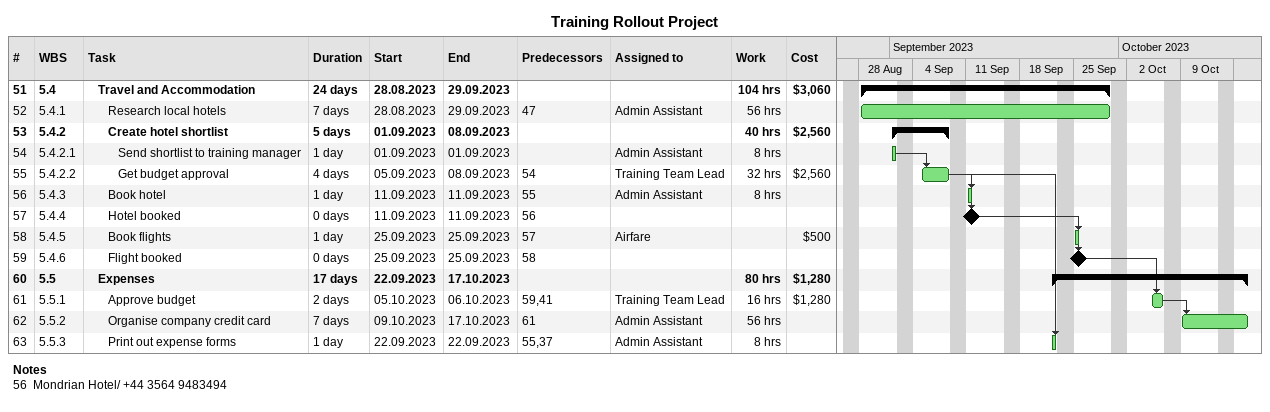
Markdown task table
Training Rollout Project

| ID | WBS | Task | Duration | Start | Finish | Predecessors | Resources | Work (h) | Cost ($) |
|---|---|---|---|---|---|---|---|---|---|
| 51 | 5.4 | **Travel and Accommodation** | 24d | 2023-08-28 | 2023-09-29 |  |  | 104 | 3060 |
| 52 | 5.4.1 | Research local hotels | 7d | 2023-08-28 | 2023-09-29 | 47 | Admin Assistant | 56 |  |
| 53 | 5.4.2 | **Create hotel shortlist** | 5d | 2023-09-01 | 2023-09-08 |  |  | 40 | 2560 |
| 54 | 5.4.2.1 | Send shortlist to training manager | 1d | 2023-09-01 | 2023-09-01 |  | Admin Assistant | 8 |  |
| 55 | 5.4.2.2 | Get budget approval | 4d | 2023-09-05 | 2023-09-08 | 54 | Training Team Lead | 32 | 2560 |
| 56 | 5.4.3 | Book hotel | 1d | 2023-09-11 | 2023-09-11 | 55 | Admin Assistant | 8 |  |
| 57 | 5.4.4 | Hotel booked | 0d | 2023-09-11 | 2023-09-11 | 56 |  |  |  |
| 58 | 5.4.5 | Book flights | 1d | 2023-09-25 | 2023-09-25 | 57 | Airfare |  | 500 |
| 59 | 5.4.6 | Flight booked | 0d | 2023-09-25 | 2023-09-25 | 58 |  |  |  |
| 60 | 5.5 | **Expenses** | 17d | 2023-09-22 | 2023-10-17 |  |  | 80 | 1280 |
| 61 | 5.5.1 | Approve budget | 2d | 2023-10-05 | 2023-10-06 | 59, 41 | Training Team Lead | 16 | 1280 |
| 62 | 5.5.2 | Organise company credit card | 7d | 2023-10-09 | 2023-10-17 | 61 | Admin Assistant | 56 |  |
| 63 | 5.5.3 | Print out expense forms | 1d | 2023-09-22 | 2023-09-22 | 55, 37 | Admin Assistant | 8 |  |

Notes
- 56: Mondrian Hotel/ +44 3564 9483494
